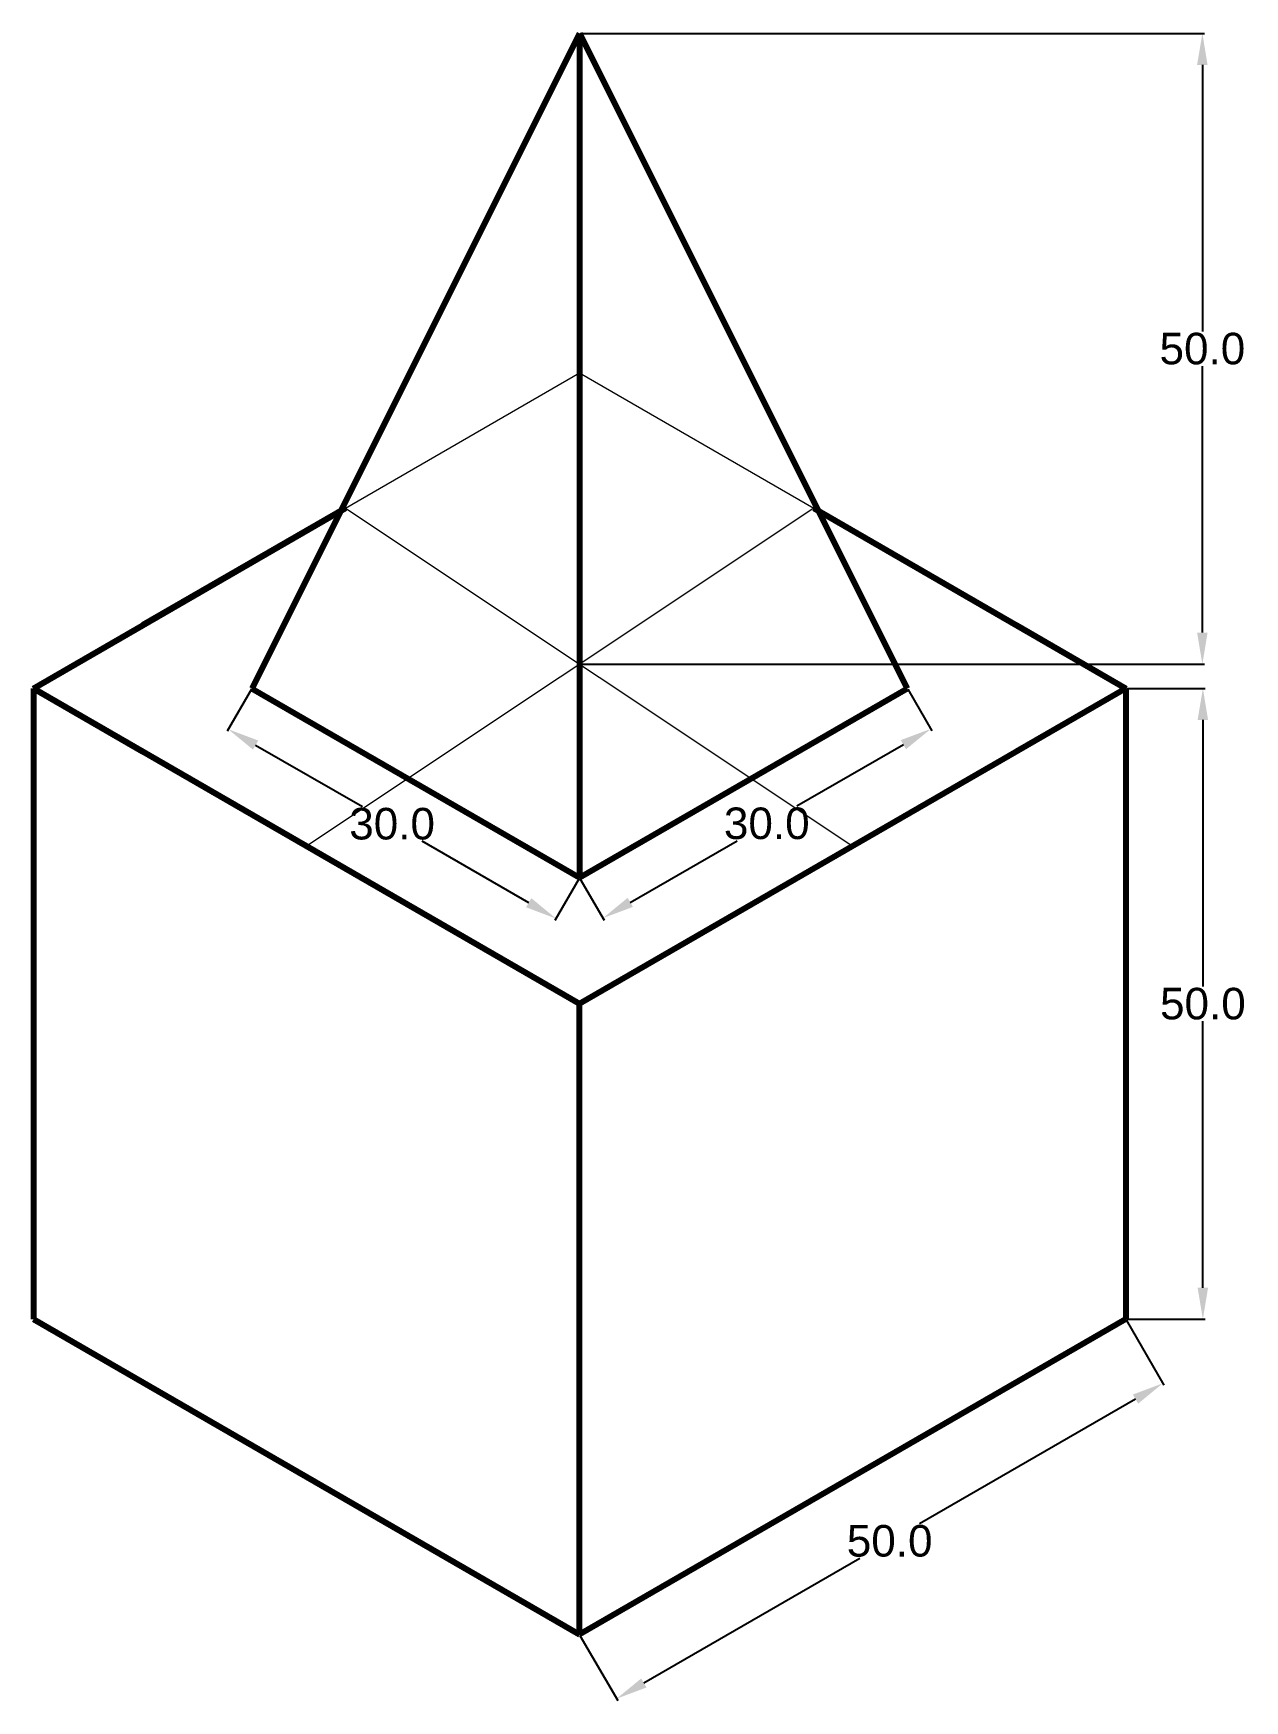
# Model space of a CAD drawing. Header units: millimetres. Extents: x 42 to 138, y 198 to 330.
import ezdxf

# ---------------------------------------------------------------- set-up
doc = ezdxf.new("R2010")
doc.units = ezdxf.units.MM
doc.layers.add('thick continuous', color=7, linetype='Continuous', lineweight=30)
doc.styles.get("Standard").update_dxf_attribs({"font": 'Arial.ttf'})
doc.dimstyles.get("Standard").update_dxf_attribs({"dimtxt": 2.5, "dimasz": 2.5, "dimexe": 0.18, "dimexo": 0.0625, "dimgap": 0.09, "dimtad": 0, "dimtih": 1, "dimtoh": 1, "dimdec": 1, "dimzin": 0, "dimdsep": 46, "dimtxsty": 'Standard', "dimcen": 0.09, "dimadec": 0, "dimazin": 0, "dimtfac": 1, "dimtdec": 1, "dimtofl": 0, "dimtmove": 0, "dimatfit": 3, "dimfxl": 1, "dimtolj": 1, "dimtzin": 0, "dimarcsym": 0})

# ---------------------------------------------------------------- blocks, each defined once
blk = doc.blocks.new('*D1')
at = {"layer": 'Defpoints', "color": 0, "transparency": 16777216}
for p in [(128.46, 228.41), (85.16, 203.41), (88.09, 198.33)]:
    blk.add_point(p, dxfattribs=at)
at = {"layer": 'thick continuous', "color": 0, "lineweight": -2, "transparency": 16777216}
for p, q in [((128.49, 228.35), (131.48, 223.18)), ((129.23, 222.08), (112.11, 212.2)), ((90.26, 199.58), (107.38, 209.47)), ((85.19, 203.35), (88.18, 198.18))]:
    blk.add_line(p, q, dxfattribs=at)
at = {"layer": 'thick continuous', "color": 0, "transparency": 16777216}
for points in [[(129.02, 222.44), (129.44, 221.72), (131.39, 223.33)], [(90.05, 199.94), (90.46, 199.22), (88.09, 198.33)]]:
    blk.add_solid(points, dxfattribs=at)
at = {"layer": 'thick continuous', "color": 0, "lineweight": 5, "transparency": 16777216, "insert": (109.74, 210.83), "char_height": 2.5, "attachment_point": 5}
blk.add_mtext('\\A1;50.0', dxfattribs=at)
blk = doc.blocks.new('*D2')
at = {"layer": 'Defpoints', "color": 0, "transparency": 16777216}
for p in [(128.46, 278.41), (128.46, 228.41), (134.57, 228.41)]:
    blk.add_point(p, dxfattribs=at)
at = {"layer": 'thick continuous', "color": 0, "lineweight": -2, "transparency": 16777216}
for p, q in [((128.53, 278.41), (134.75, 278.41)), ((134.57, 275.91), (134.57, 254.77)), ((134.57, 230.91), (134.57, 252.04)), ((128.53, 228.41), (134.75, 228.41))]:
    blk.add_line(p, q, dxfattribs=at)
at = {"layer": 'thick continuous', "color": 0, "transparency": 16777216}
for points in [[(134.15, 275.91), (134.98, 275.91), (134.57, 278.41)], [(134.15, 230.91), (134.98, 230.91), (134.57, 228.41)]]:
    blk.add_solid(points, dxfattribs=at)
at = {"layer": 'thick continuous', "color": 0, "lineweight": 5, "transparency": 16777216, "insert": (134.57, 253.41), "char_height": 2.5, "attachment_point": 5}
blk.add_mtext('\\A1;50.0', dxfattribs=at)
blk = doc.blocks.new('*D4')
at = {"layer": 'Defpoints', "color": 0, "transparency": 16777216}
for p in [(59.18, 278.41), (85.16, 263.41), (83.29, 260.17)]:
    blk.add_point(p, dxfattribs=at)
at = {"layer": 'thick continuous', "color": 0, "lineweight": -2, "transparency": 16777216}
for p, q in [((59.15, 278.35), (57.22, 275.02)), ((59.48, 273.92), (67.94, 269.04)), ((81.13, 261.42), (72.67, 266.31)), ((85.13, 263.35), (83.2, 260.02))]:
    blk.add_line(p, q, dxfattribs=at)
at = {"layer": 'thick continuous', "color": 0, "transparency": 16777216}
for points in [[(59.69, 274.28), (59.27, 273.56), (57.31, 275.17)], [(81.34, 261.78), (80.92, 261.06), (83.29, 260.17)]]:
    blk.add_solid(points, dxfattribs=at)
at = {"layer": 'thick continuous', "color": 0, "lineweight": 5, "transparency": 16777216, "insert": (70.3, 267.67), "char_height": 2.5, "attachment_point": 5}
blk.add_mtext('\\A1;30.0', dxfattribs=at)
blk = doc.blocks.new('*D5')
at = {"layer": 'Defpoints', "color": 0, "transparency": 16777216}
for p in [(111.14, 278.41), (113, 275.2), (85.16, 263.41)]:
    blk.add_point(p, dxfattribs=at)
at = {"layer": 'thick continuous', "color": 0, "lineweight": -2, "transparency": 16777216}
for p, q in [((111.17, 278.35), (113.09, 275.04)), ((110.83, 273.95), (102.37, 269.07)), ((89.18, 261.45), (97.64, 266.33)), ((85.19, 263.35), (87.1, 260.04))]:
    blk.add_line(p, q, dxfattribs=at)
at = {"layer": 'thick continuous', "color": 0, "transparency": 16777216}
for points in [[(110.62, 274.31), (111.04, 273.59), (113, 275.2)], [(88.97, 261.81), (89.39, 261.09), (87.01, 260.2)]]:
    blk.add_solid(points, dxfattribs=at)
at = {"layer": 'thick continuous', "color": 0, "lineweight": 5, "transparency": 16777216, "insert": (100, 267.7), "char_height": 2.5, "attachment_point": 5}
blk.add_mtext('\\A1;30.0', dxfattribs=at)
blk = doc.blocks.new('*D7')
at = {"layer": 'Defpoints', "color": 0, "transparency": 16777216}
for p in [(85.16, 330.33), (85.16, 280.33), (134.53, 280.33)]:
    blk.add_point(p, dxfattribs=at)
at = {"layer": 'thick continuous', "color": 0, "lineweight": -2, "transparency": 16777216}
for p, q in [((85.22, 330.33), (134.71, 330.33)), ((134.53, 327.83), (134.53, 306.7)), ((134.53, 282.83), (134.53, 303.96)), ((85.22, 280.33), (134.71, 280.33))]:
    blk.add_line(p, q, dxfattribs=at)
at = {"layer": 'thick continuous', "color": 0, "transparency": 16777216}
for points in [[(134.11, 327.83), (134.94, 327.83), (134.53, 330.33)], [(134.11, 282.83), (134.94, 282.83), (134.53, 280.33)]]:
    blk.add_solid(points, dxfattribs=at)
at = {"layer": 'thick continuous', "color": 0, "lineweight": 5, "transparency": 16777216, "insert": (134.53, 305.33), "char_height": 2.5, "attachment_point": 5}
blk.add_mtext('\\A1;50.0', dxfattribs=at)

msp = doc.modelspace()

# ---------------------------------------------------------------- linework, layer by layer
at = {"layer": 'thick continuous', "lineweight": 80}
for p, q in [((85.16, 330.33), (59.18, 278.41)), ((85.16, 330.33), (85.16, 263.41)), ((85.16, 330.33), (111.14, 278.41)), ((41.86, 278.41), (66.6, 292.69)), ((66.6, 292.69), (50.52, 283.41)), ((103.72, 292.69), (128.46, 278.41)), ((103.72, 292.69), (119.8, 283.41)), ((119.8, 283.41), (128.46, 278.41)), ((41.86, 278.41), (41.86, 228.41)), ((85.16, 253.41), (41.86, 278.41)), ((41.86, 278.41), (50.52, 273.41)), ((59.18, 278.41), (85.16, 263.41)), ((128.46, 278.41), (85.16, 253.41)), ((85.16, 263.41), (111.14, 278.41)), ((128.46, 278.41), (119.8, 273.41)), ((128.46, 278.41), (128.46, 228.41)), ((85.16, 253.41), (76.5, 258.41)), ((85.16, 203.41), (85.16, 253.41)), ((41.86, 228.41), (85.16, 203.41)), ((128.46, 228.41), (85.16, 203.41))]:
    msp.add_line(p, q, dxfattribs=at)
at = {"layer": 'thick continuous'}
msp.add_line((85.16, 280.33), (85.16, 330.33), dxfattribs=at)
at = {"layer": 'thick continuous', "lineweight": 5}
for p, q in [((66.6, 292.69), (85.16, 303.41)), ((85.16, 303.41), (103.72, 292.69)), ((103.72, 292.69), (63.51, 265.91)), ((66.6, 292.69), (106.81, 265.91))]:
    msp.add_line(p, q, dxfattribs=at)

# ---------------------------------------------------------------- dimensions: what is measured, and where the dimension line sits
for base, p1, p2, picture, middle in [((134.53, 280.33), (85.16, 330.33), (85.16, 280.33), '*D7', (134.53, 305.33)), ((134.57, 228.41), (128.46, 278.41), (128.46, 228.41), '*D2', (134.57, 253.41))]:
    dim = msp.add_linear_dim(base=base, p1=p1, p2=p2, angle=90, dimstyle='Standard', dxfattribs=at)
    dim.commit()
    dim.dimension.update_dxf_attribs({"geometry": picture, "text_midpoint": middle})
for p1, p2, distance, picture, middle in [((59.18, 278.41), (85.16, 263.41), -3.73, '*D4', (70.3, 267.67)), ((85.16, 263.41), (111.14, 278.41), -3.71, '*D5', (100, 267.7)), ((128.46, 228.41), (85.16, 203.41), 5.86, '*D1', (109.74, 210.83))]:
    dim = msp.add_aligned_dim(p1=p1, p2=p2, distance=distance, dimstyle='Standard', dxfattribs=at)
    dim.commit()
    dim.dimension.update_dxf_attribs({"geometry": picture, "text_midpoint": middle})

doc.saveas('drawing.dxf')
